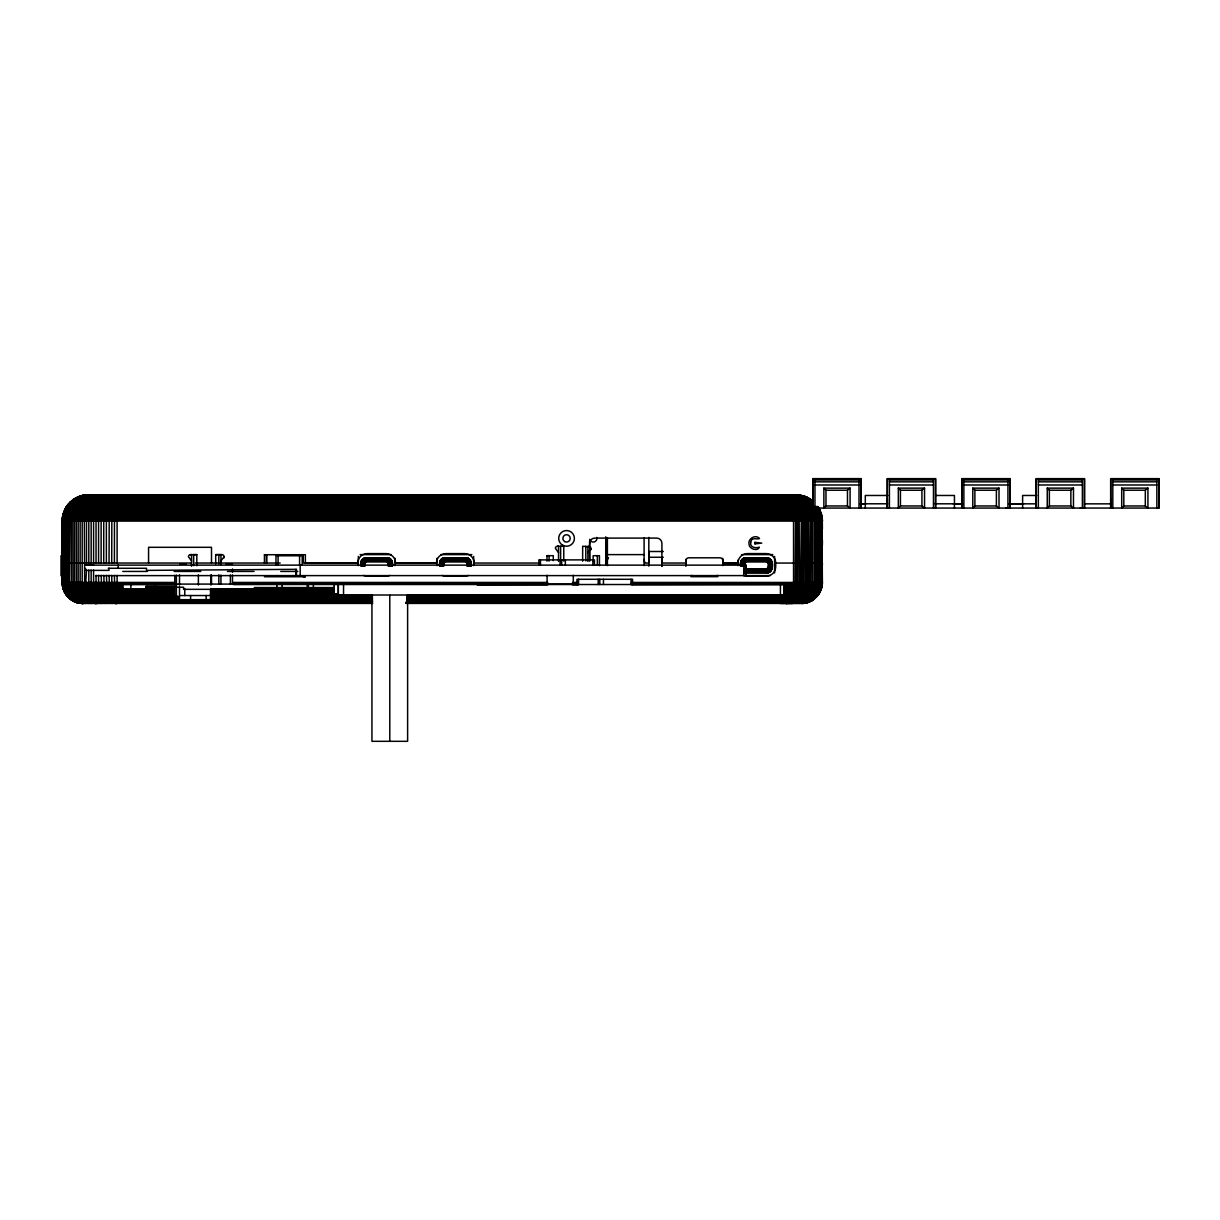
<?xml version="1.0" encoding="UTF-8"?>
<svg xmlns="http://www.w3.org/2000/svg" width="1220" height="1220" viewBox="0 0 1220 1220"><rect width="100%" height="100%" fill="white"/><g stroke="black" fill="none" stroke-linecap="round" stroke-linejoin="round"><path stroke-width="1.5" d="M62.86 586.53L62.052 582.443L62.556 515.968L821.884 515.968L822.387 582.443C822.219 593.438 812.657 603.732 801.418 603.412L406.153 603.412M109.007 568.276L109.007 570.38L85.415 570.38L85.4 568.276L85.415 569.328M146.08 587.232L146.08 589.336L122.488 589.336L122.488 587.232M191.571 566.263L191.571 554.642L190.518 554.658A2.104 2.104 0 0 0 188.429 556.747L191.571 560.941M193.675 565.653L193.675 554.642L196.816 554.642L196.816 565.805M211.502 584.014L211.502 575.093M215.696 563.945L215.696 554.642L221.994 554.642A2.104 2.104 0 0 1 224.083 556.747L220.942 560.941M218.837 584.014L218.837 574.833M218.837 563.823L218.837 554.642M220.942 584.014L220.942 575.138M220.942 564.494L220.942 554.642L215.696 554.642M230.382 584.014L230.382 574.955M232.471 584.014L232.471 574.955M232.471 572.348L232.471 568.932M266.555 554.719L266.555 563.03L266.555 554.719L264.45 554.719L264.45 563.03M275.994 564.829L275.994 555.771L302.209 555.771L302.209 564.829M278.099 564.829L278.099 555.771M296.46 575.626L296.46 569.328L146.492 570.38L146.492 568.276L108.199 568.276M299.586 564.829L299.586 555.771M300.181 575.626L300.181 565.134M303.262 554.719L303.262 563.03L357.796 563.03A9.44 9.44 0 0 1 367.235 553.605L386.115 553.605A9.44 9.44 0 0 1 395.554 563.03L436.455 563.076A9.44 9.44 0 0 1 445.895 553.605L464.774 553.605A9.44 9.44 0 0 1 474.214 563.045L540.429 563.045M334.112 584.533L334.112 593.972L338.306 593.972M343.552 595.024L343.552 584.533M546.987 561.124L546.987 555.679L553.285 555.695L553.285 560.682M549.091 561.124L549.091 555.679L546.987 555.695M558.531 561.413L558.531 546.255L557.479 546.255A2.104 2.104 0 0 0 555.375 548.359L558.531 552.553M560.62 560.925L560.62 546.255M563.762 561.124L563.777 546.255L557.479 546.255M582.641 561.124L582.657 546.24L590.419 546.865L591.044 549.396L587.887 552.553M585.798 560.925L585.798 546.255M587.887 561.413L587.887 546.255L588.94 546.255M589.626 560.01L589.626 551.73M593.133 560.682L593.133 555.695L599.432 555.695L599.432 565.653M597.327 564.753L597.327 555.695M605.821 537.532L605.821 563.03L606.874 563.03A9.44 9.44 0 0 1 608.46 557.799M607.392 565.622L607.392 538.005M644.099 565.622L644.099 538.005M661.911 557.799L661.911 566.187L661.911 543.342A5.246 5.246 0 0 0 656.665 538.096L594.872 538.096A5.246 5.246 0 0 0 589.626 543.342L589.794 541.985M685.792 566.187L685.792 559.446M686.052 565.622L686.052 560.117M722.758 565.622L722.758 558.287M745.984 565.134L745.984 575.626L745.984 565.134L85.4 565.134L93.803 565.134M744.825 568.184L745.771 569.709L766.755 569.709C770.216 569.084 770.216 561.642 766.755 561.017L745.328 561.078L743.849 562.557L744.718 563L740.525 563L740.631 566.156C739.64 562.542 741.501 557.692 745.771 557.754L766.755 557.799C774.38 558.028 774.38 572.683 766.755 572.973C765.458 570.06 770.659 564.159 766.755 561.962L745.542 561.978L744.718 566.156M766.755 572.973A5.246 5.246 0 0 0 772.001 567.727L772.001 563L767.792 563M661.911 563.03L685.792 563.03L685.792 560.941A3.141 3.141 0 0 1 688.934 557.799L719.876 557.799A3.141 3.141 0 0 1 723.018 560.941L723.018 563.03L737.963 563.076L737.963 564.128L723.018 564.082L723.018 563.03L737.963 563.03A9.44 9.44 0 0 1 747.403 553.59L766.282 553.59A9.44 9.44 0 0 1 775.722 563.03L775.722 566.705A9.44 9.44 0 0 1 766.282 576.145L747.403 576.145A9.44 9.44 0 0 1 743.788 575.428M814.96 508.054L814.96 478.697M822.387 528.946L822.265 518.485L62.174 518.515M823.866 488.137L823.866 508.054L825.971 505.964L847.473 505.964L850.081 508.069L850.096 488.137L823.866 488.137L825.971 490.226L825.971 505.964M847.473 505.964L847.473 490.242L850.096 488.137M859.002 508.069L859.002 478.85M887.321 508.054L887.321 478.697L935.557 478.697L935.572 508.054L935.572 478.697L887.321 478.697L887.321 508.069L887.321 499.148M889.41 508.054L889.41 478.865M898.332 488.137L898.332 508.054L900.436 505.964L921.923 505.964L924.546 508.069L924.546 488.137L898.332 488.137L900.436 490.226L900.436 505.964M921.923 505.964L921.923 490.242L924.546 488.137M933.468 508.069L933.468 478.85M1010.023 508.069L1010.023 478.697L961.787 478.697L961.787 508.069L961.787 478.697L1010.023 478.697L1010.023 508.054L1005.829 508.054M963.876 508.054L963.876 478.865M972.797 488.137L972.797 508.054L974.887 505.964L996.389 505.964L999.012 508.069L999.012 488.137L972.797 488.137L974.887 490.226L974.887 505.964M996.389 505.964L996.389 490.242L999.012 488.137M1007.933 508.069L1007.933 478.697M1084.488 508.069L1084.488 478.697L1036.253 478.697L1036.237 508.069L1036.253 478.697L1084.488 478.697L1084.488 508.054L1080.295 508.054M1038.342 508.054L1038.342 478.865M1047.263 488.137L1047.248 508.054L1049.352 505.964L1070.855 505.964L1073.478 508.069L1073.478 488.137L1047.263 488.137L1049.352 490.226L1049.352 505.964M1070.855 505.964L1070.855 490.242L1073.478 488.137M1082.384 508.069L1082.384 478.85M1158.954 508.069L1158.954 478.697L1110.703 478.697L1110.703 508.069L1110.703 478.697L1158.939 478.697L1158.954 508.054L812.855 508.069L812.855 478.697L861.122 478.682L861.106 508.054L861.122 478.682L812.855 478.697L812.855 508.054L812.855 499.148M1112.808 508.054L1112.808 478.865M1121.714 488.137L1121.714 508.054L1123.818 505.964L1145.305 505.964L1147.928 508.069L1147.944 488.137L1121.714 488.137L1123.818 490.226L1123.818 505.964M1145.305 505.964L1145.321 490.226L1147.944 488.137M1156.85 508.069L1156.85 478.85M406.733 601.704L793.549 601.567L793.549 494.893L794.159 495.655L795.516 518.515L795.028 598.181L794.723 601.231L786.488 603.412L787.739 601.948L786.214 603.412L787.739 601.948L786.366 603.412L787.876 601.948L786.564 603.412L788.501 601.948L787.388 603.412L788.974 601.948L787.983 603.412L789.538 601.948L788.669 603.412L790.194 601.948L789.462 603.412L790.926 601.948L790.346 603.412L791.749 601.948L791.322 603.412L792.649 601.948L792.36 603.412L793.595 601.948L793.473 603.412L794.601 601.948L794.632 603.412L795.638 601.948L795.821 603.412L796.706 601.948L797.056 603.412L797.804 601.948L798.307 603.412L798.917 601.948L799.557 603.412L800.015 601.948L406.382 601.78M800.793 603.412L800.015 601.948L801.418 603.412C812.734 603.824 821.685 593.255 822.082 582.443L822.097 583.48L822.097 519.796L820.999 513.483L817.751 506.513M795.928 601.14C806.42 602.817 810.324 592.356 810.171 583.48L810.736 521.092C809.439 511.271 807.045 495.808 794.555 494.862C797.194 501.466 797.148 512.857 797.788 521.092L797.788 582.443C796.065 588.131 799.222 597.998 794.342 601.414L406.733 601.277M406.733 600.804L793.549 600.621C804.148 603.595 802.257 589.077 803.263 582.443L803.263 521.092C802.318 512.476 803.416 499.437 794.555 494.862C802.226 500.749 799.786 512.781 801.921 521.092L801.921 582.443L798.963 599.477L798.063 600.789L793.549 601.109L794.723 601.231M803.782 495.991L812.764 500.825L804.895 496.403L795.013 494.862C804.27 498.98 804.941 512.354 804.59 521.092L804.88 586.591L802.211 598.181L800.655 600.438L798.734 600.057M818.132 507.611L820.679 513.483L822.082 521.092L822.295 519.796L62.083 519.796L62.54 585.508M795.348 494.893C805.688 498.4 805.932 512.034 807.152 521.092L807.152 582.443L805.139 594.262L801.387 600.347M806.694 599.966C812.84 597.175 814.06 588.589 814.914 582.443L814.914 521.092C814.533 509.808 808.418 495.289 795.409 494.862C807.716 495.701 813.801 510.28 812.916 521.092L812.916 582.443C813.252 588.497 811.422 598.852 804.498 600.057M822.021 584.533L822.356 582.443L631.579 582.443M99.155 494.893C87.748 497.12 84.424 511.088 84.317 521.092L84.683 587.537L88.877 598.654L92.232 601.963L96.38 603.412L93.62 603.275L93.635 601.948L94.748 603.412L96.38 603.412L91.012 599.874L87.108 592.325L85.72 583.465L86.513 570.091M63.089 514.718L66.475 506.513L813.496 506.513L817.522 521.092L817.522 582.443C816.424 588.604 814.655 598.73 807.625 599.95M815.235 506.513L817.796 512.247L819.123 519.796L818.986 582.443C819.443 589.229 815.814 596.626 810.248 600.225C813.496 597.404 818.91 589.168 818.284 582.443L818.284 521.092L817.232 513.483L814.411 506.513M815.951 506.513L818.971 513.483L820.191 521.092L820.191 582.443L817.659 592.478L814.182 597.464L810.492 600.301L811.971 599.477M821.533 582.443L821.761 583.48L821.761 519.796L821.533 582.443C821.609 589.031 814.548 604.937 807.32 599.31M62.342 519.796L63.181 513.483L821.258 513.483L821.884 515.968M89.212 603.412L89.319 601.948L89.822 603.412L90.402 601.948C84.195 597.952 81.267 589.443 82.182 582.443L82.182 521.092C82.197 510.799 86.3 496.814 97.996 494.893M797.682 603.412L798.063 599.005M90.402 601.948L91.073 603.412L91.485 601.948L92.323 603.412L92.567 601.948C95.755 605.73 88.816 599.874 90.448 603.412M93.62 603.275C84.21 602.848 78.965 590.831 80.139 582.443L80.139 521.092C80.062 510.494 84.927 496.555 96.883 494.893M372.603 603.412L83.021 603.412L78.278 601.963L90.478 602.787L372.115 602.787M804.758 600.057L806.816 602.711L805.139 599.477M821.289 583.48L821.289 519.796L819.84 512.247L817.064 506.513M360.937 566.156C360.113 562.527 361.882 557.677 366.183 557.754L387.167 557.784C391.467 557.647 393.221 562.557 392.398 566.141L392.398 563L388.204 563L387.167 561.947L366.183 561.947L365.161 562.771L365.131 566.141M389.149 566.141L388.951 562.13L387.167 561.017L365.741 561.063L364.246 562.557L364.2 566.141M439.596 566.156C438.773 562.542 440.542 557.692 444.842 557.754L465.811 557.799C470.112 557.647 471.881 562.557 471.057 566.156L471.057 563L466.863 563L465.811 561.962L444.842 561.962L443.821 562.771L443.79 566.156M439.825 561.856L443.821 562.771L440.115 560.727L439.703 566.156M467.794 566.156L467.595 562.145L465.811 561.017L444.4 561.078L442.906 562.557L442.86 566.156M743.849 562.557L743.712 575.626M771.863 568.886L767.7 568.184L771.467 569.999L771.894 567.727M62.235 518.515L62.327 517.234L822.112 517.234M372.527 602.085L85.247 601.948L85.064 603.412L86.208 601.948L372.435 601.46M821.884 585.569L822.219 584.533M803.904 600.103L807.198 592.478L808.479 584.533L808.372 521.092C808.418 511.622 806.252 497.791 795.577 494.893L805.368 497.379L813.099 504.455L68 504.455L65.209 508.725L819.291 508.725L820.389 511.058L64.05 511.058L63.44 513.483M89.96 494.862C75.518 493.795 62.235 506.651 62.647 521.092L62.494 583.465L62.311 582.443M406.733 600.27L802.79 599.477M87.977 603.412L88.252 601.948L88.587 603.412L89.319 601.948M796.431 603.412L796.706 601.948M87.382 602.36L80.306 594.933L76.311 582.443L75.899 586.53L79.193 595.741L85.934 602.116L79.346 594.933L76.448 585.508L76.311 521.092C76.036 509.655 82.884 495.32 95.739 494.862M389.439 558.272L387.609 562.054L388.326 557.891M468.099 558.287L466.269 562.054L466.986 557.891L465.811 557.86M766.755 568.779L745.771 568.779L744.81 571.936L766.755 572.058C773.205 571.661 773.205 559.065 766.755 558.668L744.81 558.79L741.882 561.124L741.44 566.156M767.197 561.078L767.914 557.891L768.981 558.379L766.755 561.962L766.755 557.754A5.246 5.246 0 0 1 772.001 563.03M821.67 587.613L821.914 586.591L784.018 586.591L793.549 586.591M820.679 590.587L821.975 586.591M796.584 494.893C809.089 495.976 816.271 509.609 815.844 521.092L815.844 582.443C817.095 588.406 810.858 597.922 809.958 599.477M819.977 583.48L819.977 519.796M795.226 603.412L795.638 601.948M817.095 583.48L817.08 519.796M86.788 603.412L88.252 601.948M813.221 599.477L810.354 601.399L807.533 599.218M84.531 603.412L85.247 601.948L83.478 603.412C73.719 602.832 65.178 592.218 66.246 582.443L66.246 521.092C65.773 507.398 77.531 493.932 91.668 494.862M63.943 587.537L63.699 521.092C63.303 507.245 75.487 494.344 89.517 494.862M361.181 561.856L361.562 560.773M797.194 600.865L799.39 584.533L799.176 521.092C798.764 512.705 800.289 501.191 794.067 494.862M92.918 494.893C80.23 495.838 72.59 509.365 72.88 521.092L73.002 585.508L76.128 594.933L82.35 601.597L75.594 594.933L71.324 582.443L74.054 593.225L81.16 601.49C74.679 597.8 70.333 589.779 71.324 582.443L71.324 521.092C70.943 508.77 79.834 494.923 93.132 494.862M794.037 603.412L794.601 601.948M820.191 521.092L819.977 514.718L816.561 506.513M807.64 599.188L810.354 601.399L813.648 599.477L818.132 595.116L821.121 589.626L784.018 589.611L793.549 589.626M85.629 603.412L87.215 601.948M85.217 600.484L83.478 603.412C73.063 603.305 64.233 593.728 63.989 583.465L64.416 521.092C64.081 507.947 74.908 495.335 88.282 494.893M81.13 600.316C73.368 605.867 64.691 590.816 64.828 583.465L65.27 521.092C64.919 508.084 75.442 495.381 88.74 494.893M821.152 582.443L817.812 593.393L810.949 600.606L812.901 599.477M64.294 511.058C68.152 501.496 78.019 494.618 88.404 494.862M810.171 583.48L810.156 519.796M819.138 583.48L819.626 582.443M792.909 603.412L793.595 601.948M744.917 569.511L745.771 568.779L745.771 572.973L766.755 572.866M817.522 521.092L818.162 519.796L818.986 521.092M387.609 561.063L387.167 561.947L387.167 557.754A5.246 5.246 0 0 1 392.398 563.03M466.253 561.078L465.811 561.962L465.811 557.754A5.246 5.246 0 0 1 471.057 563.03M793.549 593.393L784.018 593.393L819.306 593.393L820.313 591.547L784.018 591.547L793.549 591.547M814.609 583.48L814.609 519.796M91.043 494.862C77.424 494.71 66.932 508.038 67.329 521.092L67.329 582.443C67.008 590.251 71.522 598.501 78.843 601.628L71.644 594.933L68.168 585.508L68.549 521.092C68.213 508.649 77.485 495.549 90.539 494.893M791.826 603.412L792.649 601.948M117.105 592.325L174.277 592.264L64.523 592.325L69.754 598.654L75.96 602.192L82.792 603.397L84.531 600.469M801.327 583.48L800.564 582.443L801.327 519.796M72.239 583.465L72.88 582.443L73.901 583.465C73.81 590.587 78.461 599.569 84.271 601.658C77.653 597.8 74.542 589.824 74.542 582.443L74.542 521.092C74.298 509.64 81.282 495.976 93.818 494.893M790.819 603.412L791.749 601.948M73.901 583.465L74.542 582.443L75.625 583.465M406.733 599.706L813.648 599.477L809.516 600.072M68.198 597.266L178.089 596.534L67.481 596.519C71.309 600.209 80.672 607.041 84.271 600.453M115.686 494.862L114.482 512.247L114.405 563.03M178.089 599.249L70.531 599.279L80.581 603.275L82.792 603.397L84.79 600.469M813.221 583.48L813.938 582.443M66.536 506.513L70.668 501.664L77.104 497.379L807.381 497.379L804.971 496.403L79.437 496.403L74.999 498.599M789.889 603.412L790.926 601.948M174.277 590.48L63.654 590.465C66.307 597.098 77.821 607.591 83.509 600.392M805.032 583.48L805.886 582.443L805.886 521.092L806.801 519.796M813.587 599.477L810.309 601.429L818.742 594.262L784.018 594.262M83.997 600.423L81.892 603.336L74.054 601.399L76.036 601.399L75.152 600.942M79.727 601.475L72.712 594.933L69.311 585.508L69.876 521.092C69.479 508.511 78.949 494.832 92.369 494.862M814.914 521.092L815.89 519.796L816.714 521.092M372.435 600.819L73.139 600.942L75.503 601.963L78.446 601.933L72.849 597.983L69.266 593.225L66.734 585.508L66.551 583.465L67.329 582.443L67.984 583.465M789.05 603.412L790.194 601.948M810.736 521.092L811.727 519.796C811.407 509.899 807.244 496.692 796.019 494.893L803.69 495.991L79.483 496.403M816.714 582.443L815.905 583.48L814.914 582.443M818.986 582.443L818.162 583.48L817.522 582.443M75.96 602.192L81.023 603.214L83.265 600.362M117.105 588.528L122.823 588.513L62.952 588.528C65.804 596.321 72.971 602.528 81.359 603.336L83.738 600.392M387.808 562.176L390.43 558.897M466.467 562.191L469.09 558.897M744.535 569.267L745.115 568.55L745.328 569.649M767.41 562.191L770.018 558.897M77.348 583.465L78.171 582.443L78.171 521.092C78.034 510.204 83.631 496.342 95.8 494.893M795.516 583.48L796.37 582.443L796.37 521.092L795.516 519.796M808.707 599.996L809.135 599.477C802.409 602.97 814.396 588.192 811.849 582.443L811.727 519.796L812.916 521.092M787.876 601.948L786.427 603.412L788.501 601.948M788.303 603.412L789.538 601.948M77.394 602.558L80.825 603.275L78.965 602.924L80.642 603.137L83.021 600.316M796.37 521.092L797.468 519.796M83.997 603.412L85.247 601.948M68.061 504.455L68.899 503.479L813.13 503.479L805.825 497.379L797.026 494.893M787.662 603.412L788.974 601.948M82.426 600.209L79.941 602.97L73.291 600.423L67.984 595.741L64.294 589.504M82.807 600.27L80.276 603.061L75.503 601.963M87.855 583.465L86.513 582.443C86.666 590.205 88.862 602.055 98.103 603.351C91.744 602.222 87.413 590.8 87.855 583.465L88.801 582.443L88.801 570.091M787.723 601.948L786.229 603.412M786.732 603.412L788.135 601.948M82.167 600.667L79.941 602.97L73.825 600.942L68.945 597.266L64.889 591.41M801.921 521.092L803.202 519.796L804.59 521.092M440.832 559.797L444.842 557.86M809.577 582.443L808.524 583.48L807.152 582.443M81.633 600.545L79.376 602.771C70.501 601.887 64.325 593.515 62.281 585.508L122.823 585.524L117.105 585.508M810.598 600.347L812.474 599.477M803.294 600.149L803.995 599.477L802.668 600.209M93.574 570.091L93.574 582.443L94.657 583.465L96.09 594.094L99.171 600.942L102.892 603.397L96.594 601.963L92.079 594.933L90.097 584.487L91.149 582.443L91.149 570.091M76.814 601.963L79.132 602.665L81.481 600.469M807.152 521.092L808.524 519.796L809.577 521.092M800.564 582.443L799.405 583.48L797.788 582.443M812.916 582.443L811.727 583.48L810.736 582.443M805.642 599.996L806.222 599.477L805.078 600.026M89.899 602.771C82.396 599.721 79.193 591.029 78.934 583.465L80.139 582.443L80.825 583.465C81.115 591.075 84.134 600.209 91.942 603.015L372.451 603.046M101.412 603.397C93.574 600.88 92.872 590.434 92.339 583.465L93.574 582.443C94.031 589.611 94.275 600.453 102.205 603.397M812.611 600.149L810.629 601.231L813.45 599.477M97.737 603.397C87.55 604.174 83.097 591.898 83.051 583.465L84.317 582.443L85.72 583.465M387.975 562.344L391.254 559.721M466.635 562.344L469.913 559.736M767.563 562.344L770.857 559.736M797.788 521.092L799.405 519.796L800.564 521.092M810.736 499.285L73.703 499.285L71.69 500.825L812.398 500.825L813.359 501.664M80.825 583.465L82.182 582.443L83.051 583.465M804.59 582.443L803.202 583.48L801.921 582.443M94.657 583.465L96.044 582.443L96.044 575.382M794.967 582.443L793.549 583.48L631.579 583.724M811.94 600.149L811.193 600.057M754.966 542.351L754.966 543.876M104.356 603.397C97.402 600.026 97.691 590.129 97.02 583.465L98.561 582.443L98.561 575.382M743.544 558.379L742.568 558.989L745.115 562.191M810.202 600.209L811.391 599.477M810.354 601.399L812.474 600.149M810.629 601.231L811.773 600.453L810.964 600.865M811.849 600.53L811.346 600.53M388.112 562.542L391.879 560.727M466.757 562.542L470.539 560.727M767.7 562.542L771.467 560.727L771.894 563M795.989 600.865L406.733 600.514M810.949 600.606L812.078 600.057M804.285 600.164C804.01 605.135 813.755 601.521 807.137 599.401M78.415 496.86L87.123 494.893M365.741 561.063L366.183 561.947L366.183 557.754L363.956 558.363L365.725 562.054M807.213 602.588L805.246 599.981M82.93 601.658L81.74 600.942L83.494 601.734L372.527 601.856M114.283 494.862L112.758 500.032L111.859 512.247L111.706 563.03M388.189 562.771L392.276 561.825M466.833 562.771L470.935 561.841M767.776 562.771L771.863 561.841M806.085 602.893L802.165 603.397M754.966 542.351L761.768 543.113L754.966 543.876M112.88 494.862L110.593 500.032L109.251 512.247L109.037 563.03M94.428 603.259L95.328 603.275M78.934 583.465L78.171 582.443C77.897 590.205 81.862 600.332 89.35 602.558M111.477 494.862C105.377 501.389 107.284 512.644 106.369 521.092L106.369 563.03M117.105 575.382L117.105 603.381C114.573 604.815 114.238 600.011 117.105 601.399L372.435 601.003M85.735 495L84.454 495.152L800 495.152L807.091 497.379L812.398 500.825M110.105 494.862C102.861 500.612 104.676 512.659 103.73 521.092L103.73 563.03M108.732 494.862C100.528 499.88 102.053 512.613 101.123 521.092L101.123 563.03M87.566 494.893C74.1 495.289 62.784 507.718 63.105 521.092L63.12 583.465M107.391 494.862C98.362 499.193 99.4 512.507 98.561 521.092L98.561 563.03M117.105 603.015L115.442 603.336M91.942 603.015L89.914 602.558M106.079 494.862C96.349 498.553 96.761 512.339 96.044 521.092L96.044 563.03M104.783 494.862C94.458 497.974 94.169 512.125 93.574 521.092L93.574 563.03M103.517 494.862C92.689 497.47 91.607 511.866 91.149 521.092L91.149 563.03M102.282 494.862C91.027 497.013 89.121 511.592 88.801 521.092L88.801 563.03M101.092 494.862C89.456 496.616 86.712 511.287 86.513 521.092L86.513 563.03M88.77 602.558L372.069 602.207M117.105 584.487L174.277 584.41L62.144 584.487M233.34 584.319L547.75 583.846M572.515 583.816L578.234 583.8M477.249 584.99L547.75 584.883M572.515 584.853L578.234 584.837M631.579 584.761L793.549 584.533M117.105 586.53L122.823 586.515L62.449 586.53M174.277 586.454L145.683 586.484L174.277 586.53M793.549 585.569L784.018 585.585L822.158 585.569M117.105 587.537L122.823 587.521L62.678 587.537M254.309 588.345L334.326 588.238M793.549 587.613L784.018 587.628L821.746 587.613M63.272 589.504L174.277 589.428M210.481 589.382L334.326 589.229M793.549 588.635L784.018 588.635L821.456 588.635M117.105 590.465L174.277 590.388M210.481 590.343L334.326 590.19M117.105 591.41L174.277 591.334M210.481 591.288L334.326 591.151M793.549 590.587L784.018 590.602L820.74 590.587M334.326 592.081L210.481 592.218L334.326 592.371M117.105 593.225L174.277 593.164L65.041 593.225M210.481 593.118L334.326 592.981M793.549 592.478L784.018 592.493L819.825 592.478M889.426 479.994L933.468 479.994M963.876 479.994L1007.933 479.994M1038.342 479.994L1082.384 479.994M1112.808 479.994L1156.85 479.994M814.96 479.994L859.002 479.994M814.96 481.839L859.002 481.854M889.426 481.839L933.468 481.839M963.876 481.839L1007.933 481.839M1038.342 481.839L1082.384 481.839M1112.808 481.839L1156.85 481.839M814.96 484.98L859.002 484.996M889.426 484.98L933.468 484.996M963.876 484.98L1007.933 484.996M1038.342 484.98L1082.384 484.996M1112.808 484.98L1156.85 484.996M825.971 490.226L847.473 490.242M900.436 490.226L921.923 490.242M974.887 490.226L996.389 490.242M1049.352 490.226L1070.855 490.242M1123.818 490.226L1145.321 490.226M86.986 494.893L799.954 495.152M801.265 495.366L81.938 495.655L802.516 495.655M887.855 495.472L865.3 495.472L865.3 508.054M936.091 495.472L954.452 495.472L954.452 508.054M1036.771 495.472L1022.619 495.472L1022.619 508.054M78.232 496.86L806.176 496.86M75.915 497.958L808.524 497.958L812.627 500.825M74.786 498.599L809.653 498.599M72.651 500.032L811.788 500.032M861.152 503.784L887.672 503.799M935.038 503.814L961.558 503.814M1008.925 503.829L1035.445 503.845M1084.702 503.845L1111.237 503.86M859.963 503.86L865.681 503.86M953.232 503.86L962.748 503.86M1010.328 503.86L1023.641 503.86M67.207 505.461L812.901 505.461L805.795 497.958L796.736 494.893M65.773 507.611L818.666 507.611L821.258 513.483L820.801 512.247L63.577 512.247M353.602 507.978L399.748 507.978M432.261 507.978L478.408 507.978M733.769 507.978L779.915 507.978M64.569 509.884L819.87 509.884M62.83 514.718L821.609 514.718M62.052 521.092L822.387 521.092L822.356 519.796L822.356 521.092M821.335 539.987L822.387 539.987L822.387 545.233L821.335 545.233M663.268 551.501L648.826 551.501L648.826 563.045L644.633 563.03A9.44 9.44 0 0 0 643.916 559.431M821.335 553.087L822.387 553.087M360.159 554.612L391.361 554.612M440.649 554.612L471.85 554.612M607.392 554.612L644.099 554.612M741.577 554.612L772.779 554.612M190.518 554.642L196.816 554.658M264.45 554.719L305.366 554.719L305.366 563.03L357.796 563.076M63.105 555.771L61 555.771L61 575.688L63.105 575.703M648.826 557.265L663.268 557.265M821.335 558.333L822.387 558.333M191.433 563.03L62.052 563.03L62.052 577.609M195.246 563.03L280.188 563.03M360.937 563L365.131 563L364.246 562.557M395.554 563.03L436.455 563.045M439.596 563L443.79 563L442.906 562.557M775.722 563.076L822.387 563.03L822.387 565.134M180.041 564.082L186.325 564.082M226.188 564.082L232.471 564.097M772.001 567.727L767.792 567.727L768.676 568.169M122.762 571.433L147.498 571.433M174.155 571.433L200.797 571.433M227.438 571.433L254.08 571.433M280.737 571.433L297.863 571.433M95.602 575.626L770.14 575.596M275.994 575.688L278.084 575.688M264.45 576.74L305.351 576.74L303.262 576.74M691.038 576.663L717.772 576.663M174.277 583.465L62.068 583.465L62.052 582.443L174.277 582.443M233.34 582.443L547.75 582.443M572.515 582.443L578.234 582.443M233.34 583.465L547.75 583.48M572.515 583.48L578.234 583.48M631.579 583.48L822.356 583.48L822.356 582.443M371.947 584.014L407.617 584.014M233.34 584.502L822.28 584.533M308.538 584.533L308.142 587.674L309.682 587.674M145.881 587.232L183.579 587.232L183.579 589.336L254.629 589.336L254.629 588.284L307.303 588.284L307.303 584.09L122.488 584.09L122.488 589.336M254.309 587.552L334.326 587.567M254.309 588.543L334.326 588.558M117.105 589.504L174.277 589.519M210.481 589.519L334.326 589.534M210.481 590.48L334.326 590.51M174.277 591.425L64.065 591.41L63.715 590.465M210.481 591.425L334.326 591.456M210.481 593.24L334.326 593.271M117.105 594.094L174.277 594.033M210.481 593.987L338.138 593.865M65.59 594.094L174.277 594.109M210.481 594.109L338.138 594.155M117.105 594.933L174.277 594.872L66.185 594.933M210.481 594.841L338.138 594.72M784.018 594.277L793.549 594.262M210.481 594.963L818.132 595.116M174.277 595.695L66.81 595.741M210.481 595.665L372.435 595.512M406.733 595.482L793.549 595.116M179.508 595.543L210.969 595.543M210.481 596.443L372.435 595.817M406.733 596.275L817.476 595.939M178.15 596.595L174.796 596.595L174.796 575.306M210.481 597.19L372.435 596.595M406.733 597.037L816.775 596.717M117.105 597.983L178.089 597.282M372.435 597.342L210.481 597.907L372.435 598.059M406.733 597.754L816.043 597.464M68.945 597.983L178.089 597.998M406.733 598.059L815.28 598.181M69.723 598.654L178.089 598.608M210.481 598.593L372.435 598.471M406.733 598.456L793.549 598.181M117.105 598.654L178.089 598.669M210.481 598.684L372.435 598.73M406.733 598.73L814.472 598.852M210.481 599.218L372.435 599.127M406.733 599.096L793.549 598.852M372.435 599.355L71.37 599.874M72.239 600.423L372.435 599.95M117.105 600.423L372.435 600.499M73.291 600.942L78.614 601.658L77.256 600.942M74.664 601.658L76.143 601.765L74.481 600.942M406.504 602.161L791.887 601.933M76.143 602.238L78.187 602.314M406.092 602.466L790.652 602.253M74.999 601.811L78.629 602.345C70.546 599.371 65.148 590.968 65.27 582.443L65.91 583.465M372.375 602.543L115.153 602.558M406.656 602.695L789.553 602.573M406.229 602.954L788.898 602.787M406.092 603L788.227 602.985M780.434 603.488L792.634 603.488M220.942 554.642L221.994 554.658M95.434 603.397L96.776 603.259M70.607 598.654L69.845 597.983L76.006 601.963L83.051 603.412L73.612 600.942M83.021 603.412L73.093 600.423M93.635 601.948L94.931 603.336M77.226 602.558L82.518 603.397M81.45 603.275L79.468 602.924L82.411 603.397M82.701 603.397L80.642 603.137M797.133 494.893L806.237 497.379L812.962 502.548L69.723 502.548L70.714 501.664L813.023 501.664L805.734 496.86L796.126 494.862L805.474 496.86L812.611 501.664M80.672 603.275L81.618 603.351M81.877 603.336L78.461 602.756M115.061 601.963L117.105 602.192M744.962 571.295L766.755 571.387C772.351 570.945 772.351 559.782 766.755 559.339L744.962 559.431L742.477 561.413L742.111 566.156M744.703 572.424L766.755 572.546C773.846 572.211 773.846 558.516 766.755 558.18L744.703 558.303L741.424 560.91L740.952 566.156M745.771 572.866L744.627 572.729L745.771 572.973A5.246 5.246 0 0 1 744.413 572.79M100.68 603.397C90.951 603.092 88.938 590.16 88.801 582.443L90.067 583.465M99.14 603.397L98.286 603.259M115.092 602.238L117.105 602.512M104.386 603.397C96.288 601.079 96.639 589.351 96.044 582.443L97.02 583.465M79.025 602.756L80.047 603L78.659 602.787M105.881 603.397C98.378 600.514 99.262 589.199 98.561 582.443M741.043 560.727L744.962 562.344L741.668 559.736M443.058 562.145L444.019 562.344L440.74 559.736M361.455 560.727L365.36 562.344L362.081 559.721M114.405 575.382L114.954 600.942L117.105 601.399M107.436 603.397C98.988 598.135 102.114 583.907 101.123 575.382M740.662 561.841L744.749 562.771L743.986 562.145M361.074 561.825L365.161 562.771L364.399 562.13M78.309 602.558L79.575 602.848C70.668 600.514 64.111 591.624 64.416 582.443L64.828 583.465M109.022 603.397C101.58 597.388 104.783 583.938 103.73 575.382M77.104 601.963L78.934 602.558M99.872 603.275C92.308 599.798 91.5 589.763 91.149 582.443L92.339 583.465M793.549 600.072L794.815 600.453M77.455 602.039L78.766 602.451M77.851 602.558L73.978 600.942M77.592 601.658L78.446 601.933M78.232 602.558C69.647 600.057 63.379 591.364 63.699 582.443L63.989 583.465M110.624 603.397C104.34 596.519 107.436 584.075 106.369 575.382M77.836 602.238L79.635 602.878M744.535 570.304L766.755 570.594C771.345 570.06 771.345 560.666 766.755 560.132L745.13 560.209L743.193 561.764L742.904 566.156M466.955 557.997L468.053 558.379M77.287 602.314L72.468 599.874M75.67 601.963L73.474 600.942M79.239 601.536L77.851 600.942L79.025 601.582M78.781 600.942L80.001 601.475L75.121 597.266L71.98 592.325L69.876 582.443L70.943 583.465M112.225 603.397C107.299 595.726 109.983 584.227 109.037 575.382M768.295 568.962L767.41 568.55L770.018 571.829M76.494 601.765L74.832 600.942M798.063 600.789L796.08 600.453M79.483 601.506C72.438 598.074 68.518 590.068 68.549 582.443L69.128 583.465M75.594 600.942L76.463 601.399M80.276 601.46L79.376 600.942L80.215 600.942M80.764 600.942L81.755 601.536L81.267 600.942M72.758 599.874L73.612 600.423M73.124 599.874L73.962 600.423M113.765 603.336L112.118 594.933L111.706 575.382M71.522 599.874L67.725 596.519M70.623 598.654L71.431 599.279M767.563 568.383L770.857 570.99M70.852 598.654L71.644 599.279M82.579 600.942L83.494 601.734M806.71 599.508L809.363 601.841L806.938 599.477M793.549 519.796L794.967 521.092M796.37 582.443L797.468 583.48M806.451 599.615L808.936 602.024M69.86 597.983L67.756 595.741L68.259 596.519M806.008 599.721L808.494 602.177L806.191 599.706M805.749 599.813L808.067 602.329M805.886 582.443L806.801 583.48M68.442 596.519L63.516 587.537M68.335 595.741L68.991 596.519M805.49 599.904L807.625 602.466M744.917 561.215L745.542 561.978L744.612 557.891M443.988 561.215L444.614 561.978L443.668 557.891M365.329 561.215L365.954 561.978L365.024 557.891M441.579 558.897L444.187 562.191M362.919 558.897L365.527 562.176M66.978 595.741L64.584 592.325M67.054 595.741L65.834 594.094M805.032 519.796L805.886 521.092M818.666 507.611L817.964 506.513L819.23 508.725M813.206 519.796L813.938 521.092M803.187 600.316L804.727 603.153L803.507 600.316M803.858 600.255L805.337 603.046M745.328 561.078L745.771 561.962L745.771 557.754A5.246 5.246 0 0 0 740.525 563.03M444.4 561.078L444.842 561.962L444.842 557.754A5.246 5.246 0 0 0 439.596 563.03M820.191 582.443L820.694 583.48L820.694 519.796L821.152 521.092M767.212 568.672L769.027 572.454M743.499 558.272L745.313 562.054M442.57 558.287L444.385 562.054M802.196 598.928L804.193 603.229M64.645 591.41L63.089 587.537M819.123 519.796L819.626 521.092M63.897 590.465L63.135 588.528M391.788 560.773L392.306 566.141M800.884 599.005L802.363 603.397L801.616 599.737M801.845 598.974L803.294 603.336M63.974 588.528L64.523 589.504M66.246 582.443L66.551 583.465M64.218 588.528L62.647 582.443L63.181 584.487M62.647 582.443L63.348 583.465M92.567 601.948L92.933 603.412M766.983 568.749L767.914 572.836M63.272 587.537L62.723 586.53L62.86 587.537M800.655 599.737L801.418 603.412M821.289 519.796L821.533 521.092M821.822 515.968L822.204 518.515M63.486 586.53L62.998 584.487M91.485 601.948L91.698 603.412M62.129 583.465L62.113 582.443L62.693 585.508M822.097 519.796L822.249 521.092M799.695 599.005L800.183 603.412M822.249 582.443L822.295 583.48M62.113 582.443L62.342 583.465M798.886 599.005L798.932 603.412M1110.703 499.148L1110.703 508.069M1036.237 499.148L1036.253 508.069M961.787 499.148L961.787 508.069M589.626 544.166L589.626 547.307M780.434 584.533L780.434 595.024M774.608 556.442L774.608 572.973M737.902 560.117L737.902 565.622M648.826 537.41L648.826 566.187M632.57 584.533L632.57 579.286L576.984 579.286L576.984 584.533M630.999 579.286L630.999 584.533M605.821 536.861L605.821 564.753M603.458 579.286L603.458 584.533M599.798 579.286L599.798 584.533M598.227 579.286L598.227 584.533M594.445 565.134L594.445 559.888L538.859 559.888L538.859 565.134M592.874 559.888L592.874 565.134M591.044 548.344L591.044 549.396M589.626 540.75L589.626 561.246M578.554 579.286L578.554 584.533M573.308 575.276L573.308 584.014L547.094 584.014L547.094 575.276M565.348 559.888L565.348 565.134M561.673 559.888L561.673 565.134M560.102 559.888L560.102 565.134M540.429 559.888L540.429 565.134M473.68 556.442L473.68 565.622M470.645 566.156L470.173 560.91L465.811 558.18L443.76 558.303L440.496 560.91L440.008 566.156M470.142 566.156L469.715 561.124L465.811 558.668L443.882 558.79L440.938 561.124L440.512 566.156M469.486 566.156L469.12 561.413L466.635 559.431L444.842 559.339L441.533 561.413L441.183 566.156M468.678 566.156L468.404 561.764L465.811 560.132L444.202 560.209L442.25 561.764L441.975 566.156M466.863 563L466.863 566.156M436.974 558.287L436.974 565.622M407.617 595.39L407.617 741.318L371.947 741.318L371.947 595.39M395.021 558.272L395.021 565.622M391.986 566.141L391.513 560.895L387.167 558.165L365.115 558.287L361.837 560.895L361.364 566.141M391.483 566.141L391.056 561.124L387.167 558.668L365.222 558.775L362.279 561.124L361.852 566.141M390.827 566.141L390.461 561.413L387.975 559.431L366.183 559.339L362.889 561.413L362.523 566.141M390.034 566.141L389.744 561.749L387.167 560.132L365.542 560.193L363.606 561.749L363.316 566.141M389.79 595.39L389.79 741.318M388.204 563L388.204 566.141M358.314 556.442L358.314 565.622M313.387 584.533L313.387 587.689M295.987 569.328L295.987 575.626M282.14 584.09L282.14 588.284M276.894 584.09L276.894 588.284M224.083 556.747L224.083 557.799M211.502 563.03L211.502 547.307L148.565 547.307L148.565 563.03M210.969 574.833L210.969 585.066M210.969 588.558L210.969 600.789M206.18 595.543L206.18 600.789M198.387 574.833L198.387 585.066M190.594 595.543L190.594 600.789M184.754 588.558L184.754 595.543M179.508 574.833L179.508 585.066M179.508 586.805L179.508 600.789M176.366 575.093L176.366 600.789M155.26 584.09L155.26 587.232M130.875 584.09L130.875 589.336M118.172 565.134L118.172 568.276M117.105 494.893L117.105 563.03M722.56 559.431A9.44 9.44 0 0 1 723.292 563.03M596.778 537.441A3.675 3.675 0 0 1 594.186 541.939A3.675 3.675 0 0 1 589.687 539.347M360.937 563.03A5.246 5.246 0 0 1 366.183 557.784M389.729 575.428A9.44 9.44 0 0 1 386.115 576.145L367.235 576.145A9.44 9.44 0 0 1 363.621 575.428M717.451 575.398A9.44 9.44 0 0 1 713.852 576.114L694.973 576.114A9.44 9.44 0 0 1 691.359 575.398M468.388 575.428A9.44 9.44 0 0 1 464.774 576.145L445.895 576.145A9.44 9.44 0 0 1 442.28 575.428M338.306 584.533L338.306 595.024L338.306 584.533M784.109 584.533L784.109 595.024L784.109 584.533M750.696 542.153C749.614 547.643 756.003 548.481 759.313 547.155C758.108 551.684 749.217 549.168 749.095 544.41C747.448 538.691 755.775 533.994 759.496 538.508C757.513 539.896 751.261 536.541 750.696 542.153M117.105 603.305L115.351 603.351L117.105 603.381M174.277 587.461L145.683 587.491L174.277 587.537M174.277 588.452L145.683 588.482L174.277 588.528M79.376 602.771L78.492 602.558L79.346 602.756M564.707 541.573A3.675 3.675 0 0 0 570.213 538.386A3.675 3.675 0 0 0 564.707 535.214A3.675 3.675 0 0 0 564.707 541.573M562.618 545.203A7.869 7.869 0 0 0 574.407 538.386A7.869 7.869 0 0 0 562.618 531.584A7.869 7.869 0 0 0 562.618 545.203"/></g></svg>
